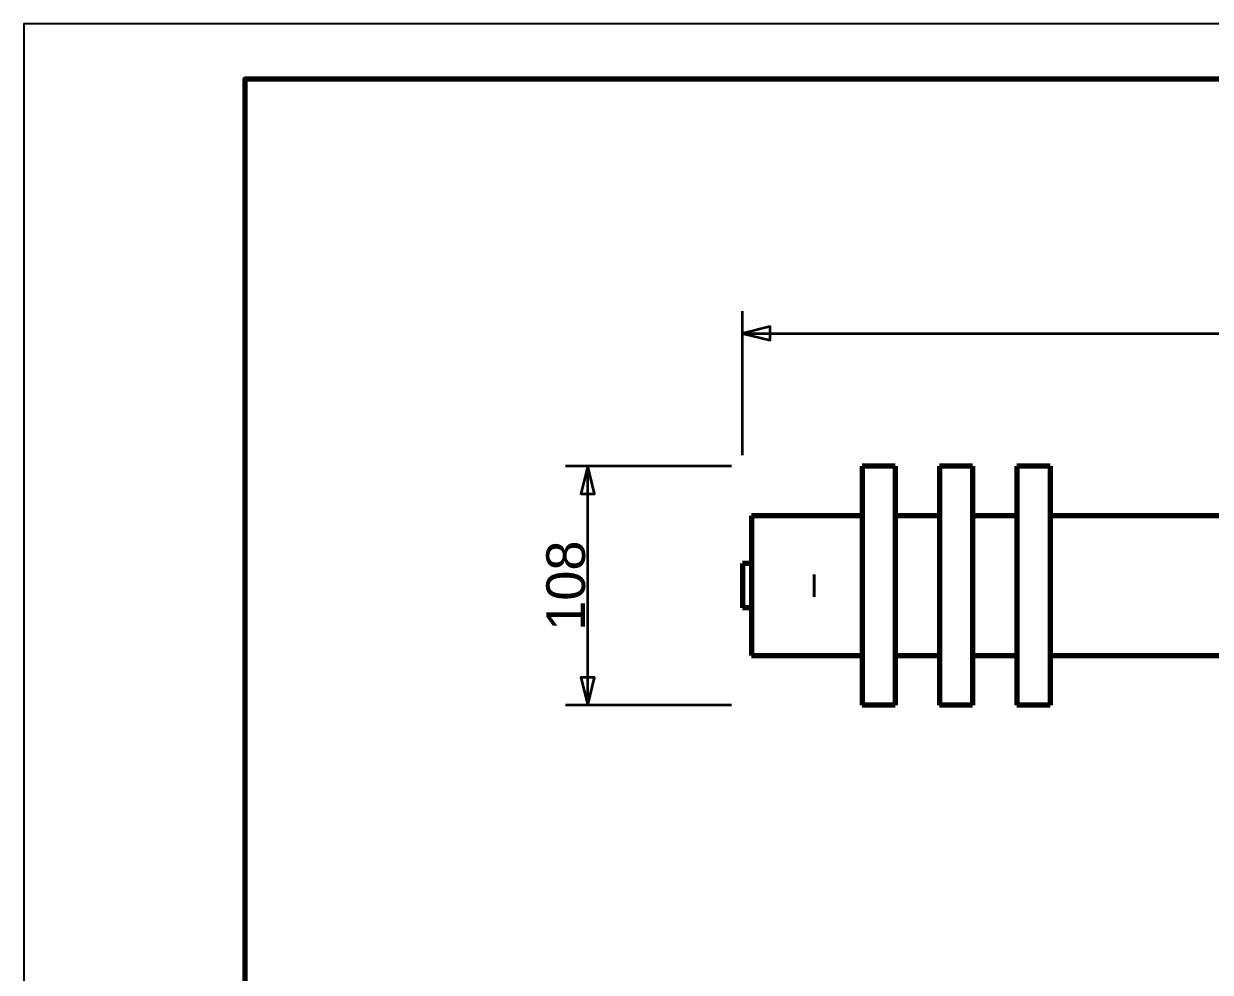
# Model space of a CAD drawing. Header units: millimetres. Extents: x 0 to 420, y 0 to 297.
# Drawn here: x 0 to 107.3, y 211.2 to 297 of the extents above; entities that cross this region are included whole.
import ezdxf
from ezdxf.enums import TextEntityAlignment as Align

# ---------------------------------------------------------------- set-up
doc = ezdxf.new("R2010")
doc.units = ezdxf.units.MM
doc.linetypes.add('DASHED', pattern=[1.524, 1.27, -0.254])
doc.styles.add('GOST', font='Arial')

msp = doc.modelspace()

# ---------------------------------------------------------------- linework, layer by layer
at = {"color": 7, "lineweight": 35}
for p, q in [((65, 258), (65, 271)), ((65, 269), (332.6, 269)), ((64, 257), (49, 257)), ((51, 235.4), (51, 257)), ((64, 235.4), (49, 235.4))]:
    msp.add_line(p, q, dxfattribs=at)
at = {"color": 1, "lineweight": 70}
for p, q in [((75.8, 257), (75.8, 256.93)), ((78.8, 257), (75.8, 257)), ((75.8, 256.93), (75.8, 256.73)), ((75.8, 256.73), (75.8, 256.39)), ((78.8, 257), (78.8, 256.93)), ((78.8, 256.93), (78.8, 256.73)), ((78.8, 256.73), (78.8, 256.39)), ((82.8, 257), (82.8, 256.93)), ((85.8, 257), (82.8, 257)), ((82.8, 256.93), (82.8, 256.73)), ((82.8, 256.73), (82.8, 256.39)), ((85.8, 257), (85.8, 256.93)), ((85.8, 256.93), (85.8, 256.73)), ((85.8, 256.73), (85.8, 256.39)), ((89.8, 257), (89.8, 256.93)), ((92.8, 257), (89.8, 257)), ((89.8, 256.93), (89.8, 256.73)), ((89.8, 256.73), (89.8, 256.39)), ((92.8, 257), (92.8, 256.93)), ((92.8, 256.93), (92.8, 256.73)), ((92.8, 256.73), (92.8, 256.39)), ((75.8, 256.39), (75.8, 255.93)), ((75.8, 255.93), (75.8, 255.34)), ((75.8, 255.34), (75.8, 254.64)), ((78.8, 256.39), (78.8, 255.93)), ((78.8, 255.93), (78.8, 255.34)), ((78.8, 255.34), (78.8, 254.64)), ((82.8, 256.39), (82.8, 255.93)), ((82.8, 255.93), (82.8, 255.34)), ((82.8, 255.34), (82.8, 254.64)), ((85.8, 256.39), (85.8, 255.93)), ((85.8, 255.93), (85.8, 255.34)), ((85.8, 255.34), (85.8, 254.64)), ((89.8, 256.39), (89.8, 255.93)), ((89.8, 255.93), (89.8, 255.34)), ((89.8, 255.34), (89.8, 254.64)), ((92.8, 256.39), (92.8, 255.93)), ((92.8, 255.93), (92.8, 255.34)), ((92.8, 255.34), (92.8, 254.64)), ((75.8, 254.64), (75.8, 253.84)), ((78.8, 254.64), (78.8, 253.84)), ((82.8, 254.64), (82.8, 253.84)), ((85.8, 254.64), (85.8, 253.84)), ((89.8, 254.64), (89.8, 253.84)), ((92.8, 254.64), (92.8, 253.84)), ((75.8, 253.84), (75.8, 252.93)), ((78.8, 253.84), (78.8, 252.93)), ((82.8, 253.84), (82.8, 252.93)), ((85.8, 253.84), (85.8, 252.93)), ((89.8, 253.84), (89.8, 252.93)), ((92.8, 253.84), (92.8, 252.93)), ((65.8, 252.5), (65.8, 252.34)), ((75.8, 252.5), (65.8, 252.5)), ((65.8, 252.34), (65.8, 251.88)), ((75.8, 252.93), (75.8, 251.95)), ((78.8, 252.93), (78.8, 251.95)), ((82.8, 252.5), (78.8, 252.5)), ((82.8, 252.93), (82.8, 251.95)), ((85.8, 252.93), (85.8, 251.95)), ((89.8, 252.5), (85.8, 252.5)), ((89.8, 252.93), (89.8, 251.95)), ((92.8, 252.93), (92.8, 251.95)), ((116.8, 252.5), (92.8, 252.5)), ((65.8, 251.88), (65.8, 251.13)), ((65.8, 251.13), (65.8, 250.13)), ((75.8, 251.95), (75.8, 250.89)), ((78.8, 251.95), (78.8, 250.89)), ((82.8, 251.95), (82.8, 250.89)), ((85.8, 251.95), (85.8, 250.89)), ((89.8, 251.95), (89.8, 250.89)), ((92.8, 251.95), (92.8, 250.89)), ((65.8, 250.13), (65.8, 248.93)), ((75.8, 250.89), (75.8, 249.77)), ((78.8, 250.89), (78.8, 249.77)), ((82.8, 250.89), (82.8, 249.77)), ((85.8, 250.89), (85.8, 249.77)), ((89.8, 250.89), (89.8, 249.77)), ((92.8, 250.89), (92.8, 249.77)), ((65.8, 248.93), (65.8, 247.6)), ((75.8, 249.77), (75.8, 248.6)), ((78.8, 249.77), (78.8, 248.6)), ((82.8, 249.77), (82.8, 248.6)), ((85.8, 249.77), (85.8, 248.6)), ((89.8, 249.77), (89.8, 248.6)), ((92.8, 249.77), (92.8, 248.6)), ((65, 248.2), (65, 248.19)), ((65.8, 248.2), (65, 248.2)), ((65, 248.19), (65, 248.15)), ((65, 248.15), (65, 248.09)), ((65, 248.09), (65, 248)), ((65, 248), (65, 247.89)), ((65, 247.89), (65, 247.76)), ((75.8, 248.6), (75.8, 247.41)), ((78.8, 248.6), (78.8, 247.41)), ((82.8, 248.6), (82.8, 247.41)), ((85.8, 248.6), (85.8, 247.41)), ((89.8, 248.6), (89.8, 247.41)), ((92.8, 248.6), (92.8, 247.41)), ((65, 247.76), (65, 247.61)), ((65, 247.61), (65, 247.45)), ((65, 247.45), (65, 247.26)), ((65, 247.26), (65, 247.07)), ((65, 247.07), (65, 246.86)), ((65, 246.86), (65, 246.65)), ((65.8, 247.6), (65.8, 246.2)), ((75.8, 247.41), (75.8, 246.2)), ((78.8, 247.41), (78.8, 246.2)), ((82.8, 247.41), (82.8, 246.2)), ((85.8, 247.41), (85.8, 246.2)), ((89.8, 247.41), (89.8, 246.2)), ((92.8, 247.41), (92.8, 246.2)), ((65, 246.65), (65, 246.42)), ((65, 246.42), (65, 246.2)), ((65, 246.2), (65, 245.98)), ((65, 245.98), (65, 245.75)), ((65, 245.75), (65, 245.54)), ((65.8, 246.2), (65.8, 244.8)), ((75.8, 246.2), (75.8, 244.99)), ((78.8, 246.2), (78.8, 244.99)), ((82.8, 246.2), (82.8, 244.99)), ((85.8, 246.2), (85.8, 244.99)), ((89.8, 246.2), (89.8, 244.99)), ((92.8, 246.2), (92.8, 244.99)), ((65, 245.54), (65, 245.33)), ((65, 245.33), (65, 245.14)), ((65, 245.14), (65, 244.95)), ((65, 244.95), (65, 244.79)), ((65, 244.79), (65, 244.64)), ((65, 244.64), (65, 244.51)), ((65.8, 244.8), (65.8, 243.47)), ((75.8, 244.99), (75.8, 243.8)), ((78.8, 244.99), (78.8, 243.8)), ((82.8, 244.99), (82.8, 243.8)), ((85.8, 244.99), (85.8, 243.8)), ((89.8, 244.99), (89.8, 243.8)), ((92.8, 244.99), (92.8, 243.8)), ((65, 244.51), (65, 244.4)), ((65, 244.4), (65, 244.31)), ((65, 244.31), (65, 244.25)), ((65, 244.25), (65, 244.21)), ((65, 244.21), (65, 244.2)), ((65.8, 244.2), (65, 244.2)), ((75.8, 243.8), (75.8, 242.63)), ((78.8, 243.8), (78.8, 242.63)), ((82.8, 243.8), (82.8, 242.63)), ((85.8, 243.8), (85.8, 242.63)), ((89.8, 243.8), (89.8, 242.63)), ((92.8, 243.8), (92.8, 242.63)), ((65.8, 243.47), (65.8, 242.27)), ((75.8, 242.63), (75.8, 241.51)), ((78.8, 242.63), (78.8, 241.51)), ((82.8, 242.63), (82.8, 241.51)), ((85.8, 242.63), (85.8, 241.51)), ((89.8, 242.63), (89.8, 241.51)), ((92.8, 242.63), (92.8, 241.51)), ((65.8, 242.27), (65.8, 241.27)), ((75.8, 241.51), (75.8, 240.45)), ((78.8, 241.51), (78.8, 240.45)), ((82.8, 241.51), (82.8, 240.45)), ((85.8, 241.51), (85.8, 240.45)), ((89.8, 241.51), (89.8, 240.45)), ((92.8, 241.51), (92.8, 240.45)), ((65.8, 241.27), (65.8, 240.52)), ((65.8, 240.52), (65.8, 240.06)), ((75.8, 240.45), (75.8, 239.47)), ((78.8, 240.45), (78.8, 239.47)), ((82.8, 240.45), (82.8, 239.47)), ((85.8, 240.45), (85.8, 239.47)), ((89.8, 240.45), (89.8, 239.47)), ((92.8, 240.45), (92.8, 239.47)), ((65.8, 240.06), (65.8, 239.9)), ((65.8, 239.9), (75.8, 239.9)), ((75.8, 239.47), (75.8, 238.56)), ((78.8, 239.9), (82.8, 239.9)), ((78.8, 239.47), (78.8, 238.56)), ((82.8, 239.47), (82.8, 238.56)), ((85.8, 239.9), (89.8, 239.9)), ((85.8, 239.47), (85.8, 238.56)), ((89.8, 239.47), (89.8, 238.56)), ((92.8, 239.9), (116.8, 239.9)), ((92.8, 239.47), (92.8, 238.56)), ((75.8, 238.56), (75.8, 237.76)), ((78.8, 238.56), (78.8, 237.76)), ((82.8, 238.56), (82.8, 237.76)), ((85.8, 238.56), (85.8, 237.76)), ((89.8, 238.56), (89.8, 237.76)), ((92.8, 238.56), (92.8, 237.76)), ((75.8, 237.76), (75.8, 237.06)), ((78.8, 237.76), (78.8, 237.06)), ((82.8, 237.76), (82.8, 237.06)), ((85.8, 237.76), (85.8, 237.06)), ((89.8, 237.76), (89.8, 237.06)), ((92.8, 237.76), (92.8, 237.06)), ((75.8, 237.06), (75.8, 236.47)), ((75.8, 236.47), (75.8, 236.01)), ((78.8, 237.06), (78.8, 236.47)), ((78.8, 236.47), (78.8, 236.01)), ((82.8, 237.06), (82.8, 236.47)), ((82.8, 236.47), (82.8, 236.01)), ((85.8, 237.06), (85.8, 236.47)), ((85.8, 236.47), (85.8, 236.01)), ((89.8, 237.06), (89.8, 236.47)), ((89.8, 236.47), (89.8, 236.01)), ((92.8, 237.06), (92.8, 236.47)), ((92.8, 236.47), (92.8, 236.01)), ((75.8, 236.01), (75.8, 235.67)), ((75.8, 235.67), (75.8, 235.47)), ((75.8, 235.47), (75.8, 235.4)), ((78.8, 235.4), (75.8, 235.4)), ((78.8, 236.01), (78.8, 235.67)), ((78.8, 235.67), (78.8, 235.47)), ((78.8, 235.47), (78.8, 235.4)), ((82.8, 236.01), (82.8, 235.67)), ((82.8, 235.67), (82.8, 235.47)), ((82.8, 235.47), (82.8, 235.4)), ((85.8, 235.4), (82.8, 235.4)), ((85.8, 236.01), (85.8, 235.67)), ((85.8, 235.67), (85.8, 235.47)), ((85.8, 235.47), (85.8, 235.4)), ((89.8, 236.01), (89.8, 235.67)), ((89.8, 235.67), (89.8, 235.47)), ((89.8, 235.47), (89.8, 235.4)), ((92.8, 235.4), (89.8, 235.4)), ((92.8, 236.01), (92.8, 235.67)), ((92.8, 235.67), (92.8, 235.47)), ((92.8, 235.47), (92.8, 235.4))]:
    msp.add_line(p, q, dxfattribs=at)
at = {"color": 5, "linetype": 'DASHED', "lineweight": 35}
for p, q in [((75.8, 256.73), (75.8, 257)), ((75.8, 255.93), (75.8, 256.73)), ((78.8, 256.73), (78.8, 257)), ((78.8, 255.93), (78.8, 256.73)), ((82.8, 256.73), (82.8, 257)), ((82.8, 255.93), (82.8, 256.73)), ((85.8, 256.73), (85.8, 257)), ((85.8, 255.93), (85.8, 256.73)), ((89.8, 256.73), (89.8, 257)), ((89.8, 255.93), (89.8, 256.73)), ((92.8, 256.73), (92.8, 257)), ((92.8, 255.93), (92.8, 256.73)), ((75.8, 254.64), (75.8, 255.93)), ((78.8, 254.64), (78.8, 255.93)), ((82.8, 254.64), (82.8, 255.93)), ((85.8, 254.64), (85.8, 255.93)), ((89.8, 254.64), (89.8, 255.93)), ((92.8, 254.64), (92.8, 255.93)), ((75.8, 252.93), (75.8, 254.64)), ((78.8, 252.93), (78.8, 254.64)), ((82.8, 252.93), (82.8, 254.64)), ((85.8, 252.93), (85.8, 254.64)), ((89.8, 252.93), (89.8, 254.64)), ((92.8, 252.93), (92.8, 254.64)), ((65.8, 252.34), (65.8, 252.5)), ((65.8, 251.88), (65.8, 252.34)), ((75.8, 250.89), (75.8, 252.93)), ((75.8, 252.34), (75.8, 252.5)), ((75.8, 252.5), (75.8, 252.34)), ((75.8, 251.88), (75.8, 252.34)), ((75.8, 252.34), (75.8, 251.88)), ((78.8, 250.89), (78.8, 252.93)), ((78.8, 252.34), (78.8, 252.5)), ((78.8, 252.5), (78.8, 252.34)), ((78.8, 251.88), (78.8, 252.34)), ((78.8, 252.34), (78.8, 251.88)), ((82.8, 250.89), (82.8, 252.93)), ((82.8, 252.34), (82.8, 252.5)), ((82.8, 252.5), (82.8, 252.34)), ((82.8, 251.88), (82.8, 252.34)), ((82.8, 252.34), (82.8, 251.88)), ((85.8, 250.89), (85.8, 252.93)), ((85.8, 252.34), (85.8, 252.5)), ((85.8, 252.5), (85.8, 252.34)), ((85.8, 251.88), (85.8, 252.34)), ((85.8, 252.34), (85.8, 251.88)), ((89.8, 250.89), (89.8, 252.93)), ((89.8, 252.34), (89.8, 252.5)), ((89.8, 252.5), (89.8, 252.34)), ((89.8, 251.88), (89.8, 252.34)), ((89.8, 252.34), (89.8, 251.88)), ((92.8, 250.89), (92.8, 252.93)), ((92.8, 252.34), (92.8, 252.5)), ((92.8, 252.5), (92.8, 252.34)), ((92.8, 251.88), (92.8, 252.34)), ((92.8, 252.34), (92.8, 251.88)), ((65.8, 251.13), (65.8, 251.88)), ((65.8, 250.13), (65.8, 251.13)), ((75.8, 251.13), (75.8, 251.88)), ((75.8, 251.88), (75.8, 251.13)), ((75.8, 250.13), (75.8, 251.13)), ((75.8, 251.13), (75.8, 250.13)), ((78.8, 251.13), (78.8, 251.88)), ((78.8, 251.88), (78.8, 251.13)), ((78.8, 250.13), (78.8, 251.13)), ((78.8, 251.13), (78.8, 250.13)), ((82.8, 251.13), (82.8, 251.88)), ((82.8, 251.88), (82.8, 251.13)), ((82.8, 250.13), (82.8, 251.13)), ((82.8, 251.13), (82.8, 250.13)), ((85.8, 251.13), (85.8, 251.88)), ((85.8, 251.88), (85.8, 251.13)), ((85.8, 250.13), (85.8, 251.13)), ((85.8, 251.13), (85.8, 250.13)), ((89.8, 251.13), (89.8, 251.88)), ((89.8, 251.88), (89.8, 251.13)), ((89.8, 250.13), (89.8, 251.13)), ((89.8, 251.13), (89.8, 250.13)), ((92.8, 251.13), (92.8, 251.88)), ((92.8, 251.88), (92.8, 251.13)), ((92.8, 250.13), (92.8, 251.13)), ((92.8, 251.13), (92.8, 250.13)), ((65.8, 248.93), (65.8, 250.13)), ((75.8, 248.6), (75.8, 250.89)), ((75.8, 248.93), (75.8, 250.13)), ((75.8, 250.13), (75.8, 248.93)), ((78.8, 248.6), (78.8, 250.89)), ((78.8, 248.93), (78.8, 250.13)), ((78.8, 250.13), (78.8, 248.93)), ((82.8, 248.6), (82.8, 250.89)), ((82.8, 248.93), (82.8, 250.13)), ((82.8, 250.13), (82.8, 248.93)), ((85.8, 248.6), (85.8, 250.89)), ((85.8, 248.93), (85.8, 250.13)), ((85.8, 250.13), (85.8, 248.93)), ((89.8, 248.6), (89.8, 250.89)), ((89.8, 248.93), (89.8, 250.13)), ((89.8, 250.13), (89.8, 248.93)), ((92.8, 248.6), (92.8, 250.89)), ((92.8, 248.93), (92.8, 250.13)), ((92.8, 250.13), (92.8, 248.93)), ((65.8, 247.6), (65.8, 248.93)), ((75.8, 247.6), (75.8, 248.93)), ((75.8, 248.93), (75.8, 247.6)), ((78.8, 247.6), (78.8, 248.93)), ((78.8, 248.93), (78.8, 247.6)), ((82.8, 247.6), (82.8, 248.93)), ((82.8, 248.93), (82.8, 247.6)), ((85.8, 247.6), (85.8, 248.93)), ((85.8, 248.93), (85.8, 247.6)), ((89.8, 247.6), (89.8, 248.93)), ((89.8, 248.93), (89.8, 247.6)), ((92.8, 247.6), (92.8, 248.93)), ((92.8, 248.93), (92.8, 247.6)), ((65, 248.15), (65, 248.2)), ((65, 248), (65, 248.15)), ((65, 247.76), (65, 248)), ((65.8, 248.19), (65.8, 248.2)), ((65.8, 248.2), (65.8, 248.15)), ((65.8, 248.15), (65.8, 248.19)), ((65.8, 248.09), (65.8, 248.15)), ((65.8, 248.15), (65.8, 248)), ((65.8, 248), (65.8, 248.09)), ((65.8, 247.89), (65.8, 248)), ((65.8, 248), (65.8, 247.76)), ((65.8, 247.76), (65.8, 247.89)), ((75.8, 246.2), (75.8, 248.6)), ((78.8, 246.2), (78.8, 248.6)), ((82.8, 246.2), (82.8, 248.6)), ((85.8, 246.2), (85.8, 248.6)), ((89.8, 246.2), (89.8, 248.6)), ((92.8, 246.2), (92.8, 248.6)), ((65, 247.45), (65, 247.76)), ((65, 247.07), (65, 247.45)), ((65, 247.2), (65, 247.21)), ((65, 247.21), (65, 247.19)), ((65, 247.19), (65, 247.2)), ((65, 247.15), (65, 247.19)), ((65, 247.19), (65, 247.11)), ((65, 247.11), (65, 247.15)), ((65, 247.06), (65, 247.11)), ((65, 247.11), (65, 246.99)), ((65, 246.65), (65, 247.07)), ((65, 246.99), (65, 247.06)), ((65, 246.91), (65, 246.99)), ((65, 246.99), (65, 246.83)), ((65, 246.83), (65, 246.91)), ((65, 246.74), (65, 246.83)), ((65, 246.83), (65, 246.64)), ((65.8, 247.61), (65.8, 247.76)), ((65.8, 247.76), (65.8, 247.45)), ((65.8, 247.45), (65.8, 247.61)), ((65.8, 246.2), (65.8, 247.6)), ((65.8, 247.26), (65.8, 247.45)), ((65.8, 247.45), (65.8, 247.07)), ((65.8, 247.07), (65.8, 247.26)), ((65.8, 246.86), (65.8, 247.07)), ((65.8, 247.07), (65.8, 246.65)), ((65.8, 246.65), (65.8, 246.86)), ((71.46, 247.19), (71.46, 247.21)), ((71.46, 247.21), (71.46, 247.2)), ((71.46, 247.2), (71.46, 247.19)), ((71.46, 247.11), (71.46, 247.19)), ((71.46, 247.19), (71.46, 247.15)), ((71.46, 247.15), (71.46, 247.11)), ((71.46, 246.99), (71.46, 247.11)), ((71.46, 247.11), (71.46, 247.06)), ((71.46, 247.06), (71.46, 246.99)), ((71.46, 246.83), (71.46, 246.99)), ((71.46, 246.99), (71.46, 246.91)), ((71.46, 246.91), (71.46, 246.83)), ((71.46, 246.64), (71.46, 246.83)), ((71.46, 246.83), (71.46, 246.74)), ((75.8, 246.2), (75.8, 247.6)), ((75.8, 247.6), (75.8, 246.2)), ((78.8, 246.2), (78.8, 247.6)), ((78.8, 247.6), (78.8, 246.2)), ((82.8, 246.2), (82.8, 247.6)), ((82.8, 247.6), (82.8, 246.2)), ((85.8, 246.2), (85.8, 247.6)), ((85.8, 247.6), (85.8, 246.2)), ((89.8, 246.2), (89.8, 247.6)), ((89.8, 247.6), (89.8, 246.2)), ((92.8, 246.2), (92.8, 247.6)), ((92.8, 247.6), (92.8, 246.2)), ((65, 246.64), (65, 246.74)), ((65, 246.2), (65, 246.65)), ((65, 246.53), (65, 246.64)), ((65, 246.64), (65, 246.42)), ((65, 246.42), (65, 246.53)), ((65, 246.31), (65, 246.42)), ((65, 246.42), (65, 246.2)), ((65, 246.2), (65, 246.31)), ((65, 246.2), (65, 245.98)), ((65, 246.09), (65, 246.2)), ((65, 245.75), (65, 246.2)), ((65, 245.98), (65, 246.09)), ((65, 245.98), (65, 245.76)), ((65, 245.87), (65, 245.98)), ((65, 245.76), (65, 245.87)), ((65, 245.76), (65, 245.57)), ((65, 245.66), (65, 245.76)), ((65, 245.33), (65, 245.75)), ((65.8, 246.42), (65.8, 246.65)), ((65.8, 246.65), (65.8, 246.2)), ((65.8, 246.2), (65.8, 246.42)), ((65.8, 246.2), (65.8, 245.75)), ((65.8, 245.98), (65.8, 246.2)), ((65.8, 244.8), (65.8, 246.2)), ((65.8, 245.75), (65.8, 245.98)), ((65.8, 245.75), (65.8, 245.33)), ((65.8, 245.54), (65.8, 245.75)), ((71.46, 246.74), (71.46, 246.64)), ((71.46, 246.42), (71.46, 246.64)), ((71.46, 246.64), (71.46, 246.53)), ((71.46, 246.53), (71.46, 246.42)), ((71.46, 246.2), (71.46, 246.42)), ((71.46, 246.42), (71.46, 246.31)), ((71.46, 246.31), (71.46, 246.2)), ((71.46, 246.2), (71.46, 246.09)), ((71.46, 245.98), (71.46, 246.2)), ((71.46, 246.09), (71.46, 245.98)), ((71.46, 245.98), (71.46, 245.87)), ((71.46, 245.76), (71.46, 245.98)), ((71.46, 245.87), (71.46, 245.76)), ((71.46, 245.76), (71.46, 245.66)), ((71.46, 245.57), (71.46, 245.76)), ((75.8, 243.8), (75.8, 246.2)), ((75.8, 244.8), (75.8, 246.2)), ((75.8, 246.2), (75.8, 244.8)), ((78.8, 243.8), (78.8, 246.2)), ((78.8, 244.8), (78.8, 246.2)), ((78.8, 246.2), (78.8, 244.8)), ((82.8, 243.8), (82.8, 246.2)), ((82.8, 244.8), (82.8, 246.2)), ((82.8, 246.2), (82.8, 244.8)), ((85.8, 243.8), (85.8, 246.2)), ((85.8, 244.8), (85.8, 246.2)), ((85.8, 246.2), (85.8, 244.8)), ((89.8, 243.8), (89.8, 246.2)), ((89.8, 244.8), (89.8, 246.2)), ((89.8, 246.2), (89.8, 244.8)), ((92.8, 243.8), (92.8, 246.2)), ((92.8, 244.8), (92.8, 246.2)), ((92.8, 246.2), (92.8, 244.8)), ((65, 245.57), (65, 245.66)), ((65, 245.57), (65, 245.41)), ((65, 245.49), (65, 245.57)), ((65, 245.41), (65, 245.49)), ((65, 245.41), (65, 245.29)), ((65, 245.34), (65, 245.41)), ((65, 245.29), (65, 245.34)), ((65, 244.95), (65, 245.33)), ((65, 245.29), (65, 245.21)), ((65, 245.25), (65, 245.29)), ((65, 245.21), (65, 245.25)), ((65, 245.21), (65, 245.19)), ((65, 245.2), (65, 245.21)), ((65, 245.19), (65, 245.2)), ((65, 244.64), (65, 244.95)), ((65, 244.4), (65, 244.64)), ((65.8, 245.33), (65.8, 245.54)), ((65.8, 245.33), (65.8, 244.95)), ((65.8, 245.14), (65.8, 245.33)), ((65.8, 244.95), (65.8, 245.14)), ((65.8, 244.95), (65.8, 244.64)), ((65.8, 244.79), (65.8, 244.95)), ((65.8, 243.47), (65.8, 244.8)), ((65.8, 244.64), (65.8, 244.79)), ((65.8, 244.64), (65.8, 244.4)), ((65.8, 244.51), (65.8, 244.64)), ((71.46, 245.66), (71.46, 245.57)), ((71.46, 245.57), (71.46, 245.49)), ((71.46, 245.41), (71.46, 245.57)), ((71.46, 245.49), (71.46, 245.41)), ((71.46, 245.41), (71.46, 245.34)), ((71.46, 245.29), (71.46, 245.41)), ((71.46, 245.34), (71.46, 245.29)), ((71.46, 245.29), (71.46, 245.25)), ((71.46, 245.21), (71.46, 245.29)), ((71.46, 245.25), (71.46, 245.21)), ((71.46, 245.21), (71.46, 245.2)), ((71.46, 245.19), (71.46, 245.21)), ((71.46, 245.2), (71.46, 245.19)), ((75.8, 243.47), (75.8, 244.8)), ((75.8, 244.8), (75.8, 243.47)), ((78.8, 243.47), (78.8, 244.8)), ((78.8, 244.8), (78.8, 243.47)), ((82.8, 243.47), (82.8, 244.8)), ((82.8, 244.8), (82.8, 243.47)), ((85.8, 243.47), (85.8, 244.8)), ((85.8, 244.8), (85.8, 243.47)), ((89.8, 243.47), (89.8, 244.8)), ((89.8, 244.8), (89.8, 243.47)), ((92.8, 243.47), (92.8, 244.8)), ((92.8, 244.8), (92.8, 243.47)), ((65, 244.25), (65, 244.4)), ((65, 244.2), (65, 244.25)), ((65.8, 244.4), (65.8, 244.51)), ((65.8, 244.4), (65.8, 244.25)), ((65.8, 244.31), (65.8, 244.4)), ((65.8, 244.25), (65.8, 244.31)), ((65.8, 244.25), (65.8, 244.2)), ((65.8, 244.21), (65.8, 244.25)), ((65.8, 244.2), (65.8, 244.21)), ((75.8, 241.51), (75.8, 243.8)), ((78.8, 241.51), (78.8, 243.8)), ((82.8, 241.51), (82.8, 243.8)), ((85.8, 241.51), (85.8, 243.8)), ((89.8, 241.51), (89.8, 243.8)), ((92.8, 241.51), (92.8, 243.8)), ((65.8, 242.27), (65.8, 243.47)), ((75.8, 242.27), (75.8, 243.47)), ((75.8, 243.47), (75.8, 242.27)), ((78.8, 242.27), (78.8, 243.47)), ((78.8, 243.47), (78.8, 242.27)), ((82.8, 242.27), (82.8, 243.47)), ((82.8, 243.47), (82.8, 242.27)), ((85.8, 242.27), (85.8, 243.47)), ((85.8, 243.47), (85.8, 242.27)), ((89.8, 242.27), (89.8, 243.47)), ((89.8, 243.47), (89.8, 242.27)), ((92.8, 242.27), (92.8, 243.47)), ((92.8, 243.47), (92.8, 242.27)), ((65.8, 241.27), (65.8, 242.27)), ((75.8, 241.27), (75.8, 242.27)), ((75.8, 242.27), (75.8, 241.27)), ((75.8, 239.47), (75.8, 241.51)), ((78.8, 241.27), (78.8, 242.27)), ((78.8, 242.27), (78.8, 241.27)), ((78.8, 239.47), (78.8, 241.51)), ((82.8, 241.27), (82.8, 242.27)), ((82.8, 242.27), (82.8, 241.27)), ((82.8, 239.47), (82.8, 241.51)), ((85.8, 241.27), (85.8, 242.27)), ((85.8, 242.27), (85.8, 241.27)), ((85.8, 239.47), (85.8, 241.51)), ((89.8, 241.27), (89.8, 242.27)), ((89.8, 242.27), (89.8, 241.27)), ((89.8, 239.47), (89.8, 241.51)), ((92.8, 241.27), (92.8, 242.27)), ((92.8, 242.27), (92.8, 241.27)), ((92.8, 239.47), (92.8, 241.51)), ((65.8, 240.52), (65.8, 241.27)), ((65.8, 240.06), (65.8, 240.52)), ((75.8, 240.52), (75.8, 241.27)), ((75.8, 241.27), (75.8, 240.52)), ((75.8, 240.06), (75.8, 240.52)), ((75.8, 240.52), (75.8, 240.06)), ((78.8, 240.52), (78.8, 241.27)), ((78.8, 241.27), (78.8, 240.52)), ((78.8, 240.06), (78.8, 240.52)), ((78.8, 240.52), (78.8, 240.06)), ((82.8, 240.52), (82.8, 241.27)), ((82.8, 241.27), (82.8, 240.52)), ((82.8, 240.06), (82.8, 240.52)), ((82.8, 240.52), (82.8, 240.06)), ((85.8, 240.52), (85.8, 241.27)), ((85.8, 241.27), (85.8, 240.52)), ((85.8, 240.06), (85.8, 240.52)), ((85.8, 240.52), (85.8, 240.06)), ((89.8, 240.52), (89.8, 241.27)), ((89.8, 241.27), (89.8, 240.52)), ((89.8, 240.06), (89.8, 240.52)), ((89.8, 240.52), (89.8, 240.06)), ((92.8, 240.52), (92.8, 241.27)), ((92.8, 241.27), (92.8, 240.52)), ((92.8, 240.06), (92.8, 240.52)), ((92.8, 240.52), (92.8, 240.06)), ((65.8, 239.9), (65.8, 240.06)), ((75.8, 239.9), (75.8, 240.06)), ((75.8, 240.06), (75.8, 239.9)), ((75.8, 237.76), (75.8, 239.47)), ((78.8, 239.9), (78.8, 240.06)), ((78.8, 240.06), (78.8, 239.9)), ((78.8, 237.76), (78.8, 239.47)), ((82.8, 239.9), (82.8, 240.06)), ((82.8, 240.06), (82.8, 239.9)), ((82.8, 237.76), (82.8, 239.47)), ((85.8, 239.9), (85.8, 240.06)), ((85.8, 240.06), (85.8, 239.9)), ((85.8, 237.76), (85.8, 239.47)), ((89.8, 239.9), (89.8, 240.06)), ((89.8, 240.06), (89.8, 239.9)), ((89.8, 237.76), (89.8, 239.47)), ((92.8, 239.9), (92.8, 240.06)), ((92.8, 240.06), (92.8, 239.9)), ((92.8, 237.76), (92.8, 239.47)), ((75.8, 236.47), (75.8, 237.76)), ((78.8, 236.47), (78.8, 237.76)), ((82.8, 236.47), (82.8, 237.76)), ((85.8, 236.47), (85.8, 237.76)), ((89.8, 236.47), (89.8, 237.76)), ((92.8, 236.47), (92.8, 237.76)), ((75.8, 235.67), (75.8, 236.47)), ((78.8, 235.67), (78.8, 236.47)), ((82.8, 235.67), (82.8, 236.47)), ((85.8, 235.67), (85.8, 236.47)), ((89.8, 235.67), (89.8, 236.47)), ((92.8, 235.67), (92.8, 236.47)), ((75.8, 235.4), (75.8, 235.67)), ((78.8, 235.4), (78.8, 235.67)), ((82.8, 235.4), (82.8, 235.67)), ((85.8, 235.4), (85.8, 235.67)), ((89.8, 235.4), (89.8, 235.67)), ((92.8, 235.4), (92.8, 235.67))]:
    msp.add_line(p, q, dxfattribs=at)
at = {"color": 7, "lineweight": 25}
msp.add_lwpolyline([(0, 0), (420, 0), (420, 297), (0, 297)], close=True, dxfattribs=at)
at = {"color": 7, "lineweight": 70}
msp.add_lwpolyline([(20, 5), (415, 5), (415, 292), (20, 292)], close=True, dxfattribs=at)
at = {"color": 7, "lineweight": 35}
for points in [[(65, 269), (67.5, 268.38), (67.5, 269.62)], [(51, 257), (50.38, 254.5), (51.62, 254.5)], [(51, 235.4), (51.62, 237.9), (50.38, 237.9)]]:
    msp.add_lwpolyline(points, close=True, dxfattribs=at)

# ---------------------------------------------------------------- texts
at = {"color": 7, "style": 'GOST'}
msp.add_text('108', height=3.5, rotation=90, dxfattribs=at).set_placement((49, 246.2), align=Align.MIDDLE)

doc.saveas('drawing.dxf')
